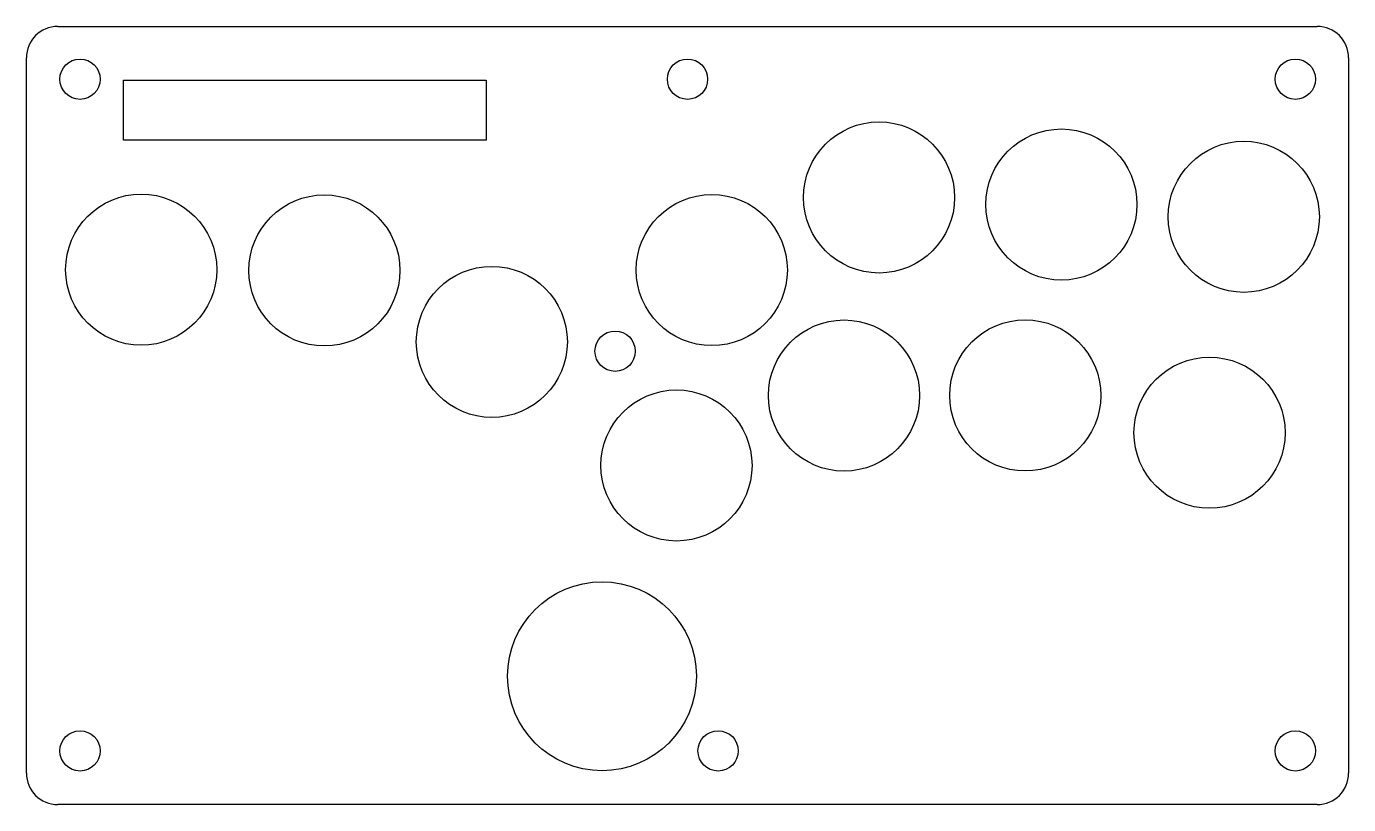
# Model space of a CAD drawing. Header units: millimetres. Extents: x 0 to 210, y -124 to 0.
import ezdxf

# ---------------------------------------------------------------- set-up
doc = ezdxf.new("R2010")
doc.units = ezdxf.units.MM
doc.layers.add('Shape2DView004', color=7, linetype='CONTINUOUS')

msp = doc.modelspace()

# ---------------------------------------------------------------- linework, layer by layer
at = {"layer": 'Shape2DView004'}
for p, q in [((5, 0), (205, 0)), ((0, -118.58), (0, -5)), ((210, -5), (210, -118.58)), ((15.44, -8.55), (73.01, -8.55)), ((15.44, -18.05), (15.44, -8.55)), ((73.01, -8.55), (73.01, -18.05)), ((73.01, -18.05), (15.44, -18.05)), ((205, -123.58), (5, -123.58))]:
    msp.add_line(p, q, dxfattribs=at)
for centre, radius in [((8.514, -8.38), 3.2), ((105, -8.38), 3.2), ((201.554, -8.38), 3.2), ((135.42, -27.16), 12), ((164.39, -28.28), 12), ((193.36, -30.23), 12), ((18.225, -38.63), 12), ((47.32, -38.75), 12), ((108.86, -38.69), 12), ((73.92, -50.1), 12), ((129.86, -58.62), 12), ((158.642, -58.597), 12), ((93.5, -51.58), 3.2), ((187.92, -64.52), 12), ((103.25, -69.73), 12), ((91.42, -103.2), 15), ((8.514, -115.06), 3.2), ((109.86, -115.06), 3.2), ((201.554, -115.06), 3.2)]:
    msp.add_circle(centre, radius, dxfattribs=at)
for centre, start, end in [((5, -5), 90, 180), ((205, -5), 0, 90), ((5, -118.58), 180, -90), ((205, -118.58), -90, 0)]:
    msp.add_arc(centre, 5, start, end, dxfattribs=at)

doc.saveas('drawing.dxf')
